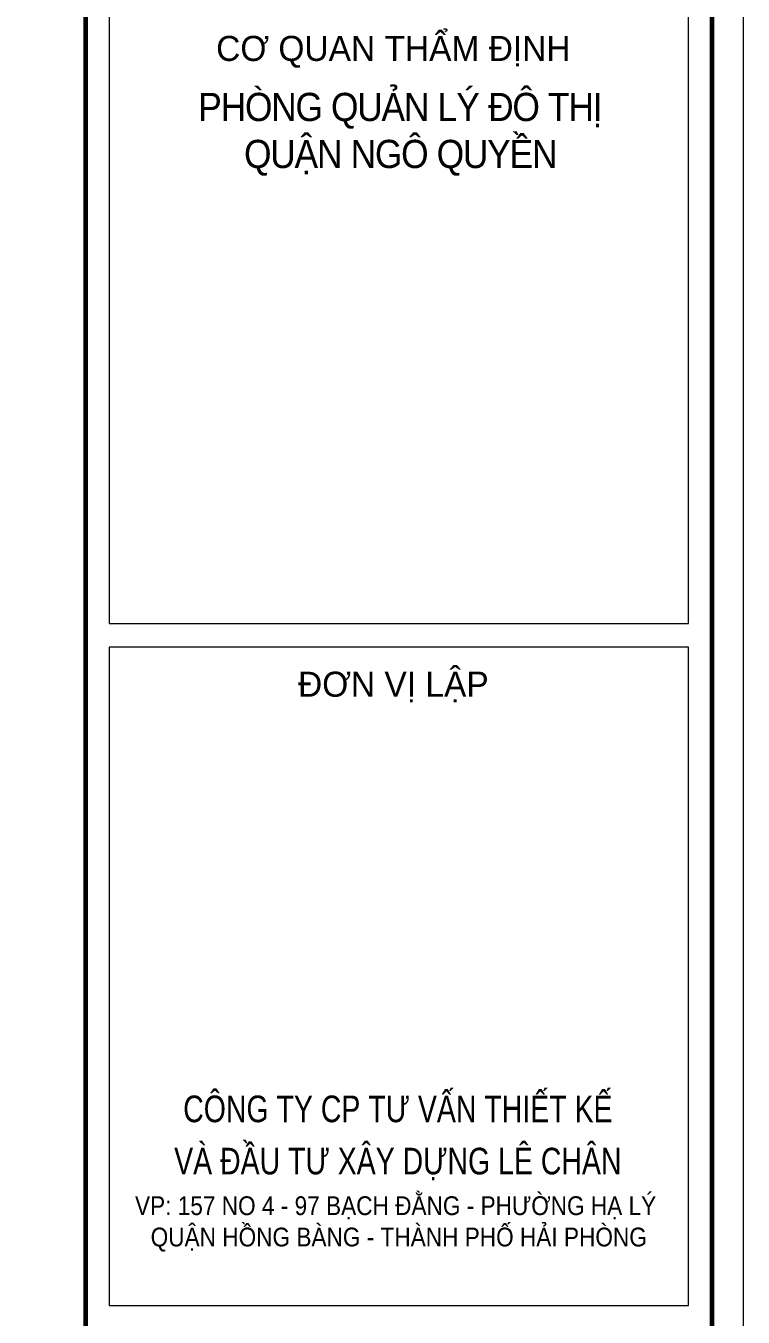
# Model space of a CAD drawing. Header units: millimetres. Extents: x 480521 to 6014615, y -961280 to 187869.
# Drawn here: x 778655 to 781405, y 141341 to 146287 of the extents above; entities that cross this region are included whole.
import ezdxf
from ezdxf.enums import TextEntityAlignment as Align

# ---------------------------------------------------------------- set-up
doc = ezdxf.new("R2010")
doc.units = ezdxf.units.MM
doc.header["$LTSCALE"] = 600
doc.header["$MEASUREMENT"] = 0
doc.layers.get('0').update_dxf_attribs({"lineweight": 0})
doc.layers.get('Defpoints').update_dxf_attribs({"lineweight": 0})
for name, color, linetype, lineweight in [('Khungten_LCDI', 7, 'Continuous', 25), ('LC Net thay', 7, 'Continuous', 25), ('LC Text1', 3, 'Continuous', 20)]:
    doc.layers.add(name, color=color, linetype=linetype, lineweight=lineweight)
doc.styles.add('Khungten', font='VHAVAN.TTF', dxfattribs={"width": 0.9, "height": 5000})
doc.styles.add('LC 1', font='VHAVANB.TTF')
doc.styles.add('Title', font='VHBLACK.TTF')

# ---------------------------------------------------------------- blocks, each defined once
blk = doc.blocks.new('lcdi fix')
at = {"layer": 'Defpoints', "lineweight": 0}
blk.add_lwpolyline([(-1200, -14850), (-1200, 14850), (40800, 14850), (40800, -14850)], close=True, dxfattribs=at)
at = {"layer": 'Khungten_LCDI', "color": 5, "lineweight": 60}
blk.add_line((36600, 14650), (36600, -14650), dxfattribs=at)
at = {"layer": 'Khungten_LCDI', "color": 5, "lineweight": 25}
blk.add_line((40600, -14650), (40600, 14650), dxfattribs=at)
at = {"layer": 'Khungten_LCDI', "color": 5, "lineweight": 60}
blk.add_lwpolyline([(0, -14650), (0, 14650), (40600, 14650), (40600, -14650)], close=True, dxfattribs=at)
at = {"layer": 'Khungten_LCDI', "color": 9, "lineweight": 15}
for points in [[(36750, 1131), (40450, 1131), (40450, 5075.8), (36750, 5075.8)], [(36750, -3222.2), (40450, -3222.2), (40450, 981), (36750, 981)]]:
    blk.add_lwpolyline(points, close=True, dxfattribs=at)
at = {"color": 7, "style": 'Khungten'}
for s, p in [('c¬ quan thÈm ®Þnh', (38565.6, 4722.3)), ('®¬n vÞ lËp', (38565.6, 663.5))]:
    blk.add_text(s, height=160, dxfattribs=at).set_placement(p, align=Align.CENTER)
at = {"color": 7, "style": 'Title', "width": 0.8}
for s, p in [('c«ng ty cp t\xad vÊn thiÕt kÕ', (38594.2, -2052.4)), ('vµ ®Çu t\xad x©y dùng lª ch©n', (38594.2, -2385.7))]:
    blk.add_text(s, height=170, dxfattribs=at).set_placement(p, align=Align.CENTER)
at = {"color": 4, "insert": (38609, 4253.9), "char_height": 180, "width": 3443.582, "attachment_point": 5, "style": 'Khungten'}
blk.add_mtext('{\\f.VnArialH|b0|i0|c0|p34;\\T0.95;phßng qu¶n lý ®« thÞ \\PquËn ng« quyÒn}', dxfattribs=at)
at = {"color": 7, "insert": (38600, -2525.5), "char_height": 120, "attachment_point": 2, "style": 'Khungten'}
blk.add_mtext_dynamic_manual_height_columns('vp: 157 no 4 - 97 b¹ch ®»ng - ph\xadêng h¹ lý   quËn hång bµng - thµnh phè h¶i phßng ', width=3421.652, gutter_width=25, heights=[0], dxfattribs=at)
at = {"color": 7, "style": 'Khungten', "width": 0.8}
for tag, p in [('REVISION', (39498.8, -10746.3)), ('NGAYHT', (39546.1, -11609.4))]:
    blk.add_attdef(tag, text='', height=200, dxfattribs=at).set_placement(p, align=Align.CENTER)
at = {"layer": 'LC Text1', "color": 3, "style": 'LC 1', "width": 1.834006}
for tag, p, p2 in [('TENBANVE1', (36912.7, -8885.8), (40339.1, -8885.8)), ('TENBANVE2', (36912.7, -9562.5), (40339.1, -9562.5))]:
    blk.add_attdef(tag, text='', height=250, dxfattribs=at).set_placement(p, p2, align=Align.FIT)
at = {"layer": 'LC Text1', "style": 'Title', "width": 0.7}
blk.add_attdef('SOBANVE', text='', height=250, dxfattribs=at).set_placement((39562, -13896.2), align=Align.CENTER)

msp = doc.modelspace()

# ---------------------------------------------------------------- block references
at = {"layer": 'LC Net thay', "xscale": 0.6000000155618168, "yscale": 0.6000000155618168, "zscale": 0.6000000155618168}
msp.add_blockref('lcdi fix', (756924.637, 143319.193), dxfattribs=at)

doc.saveas('drawing.dxf')
